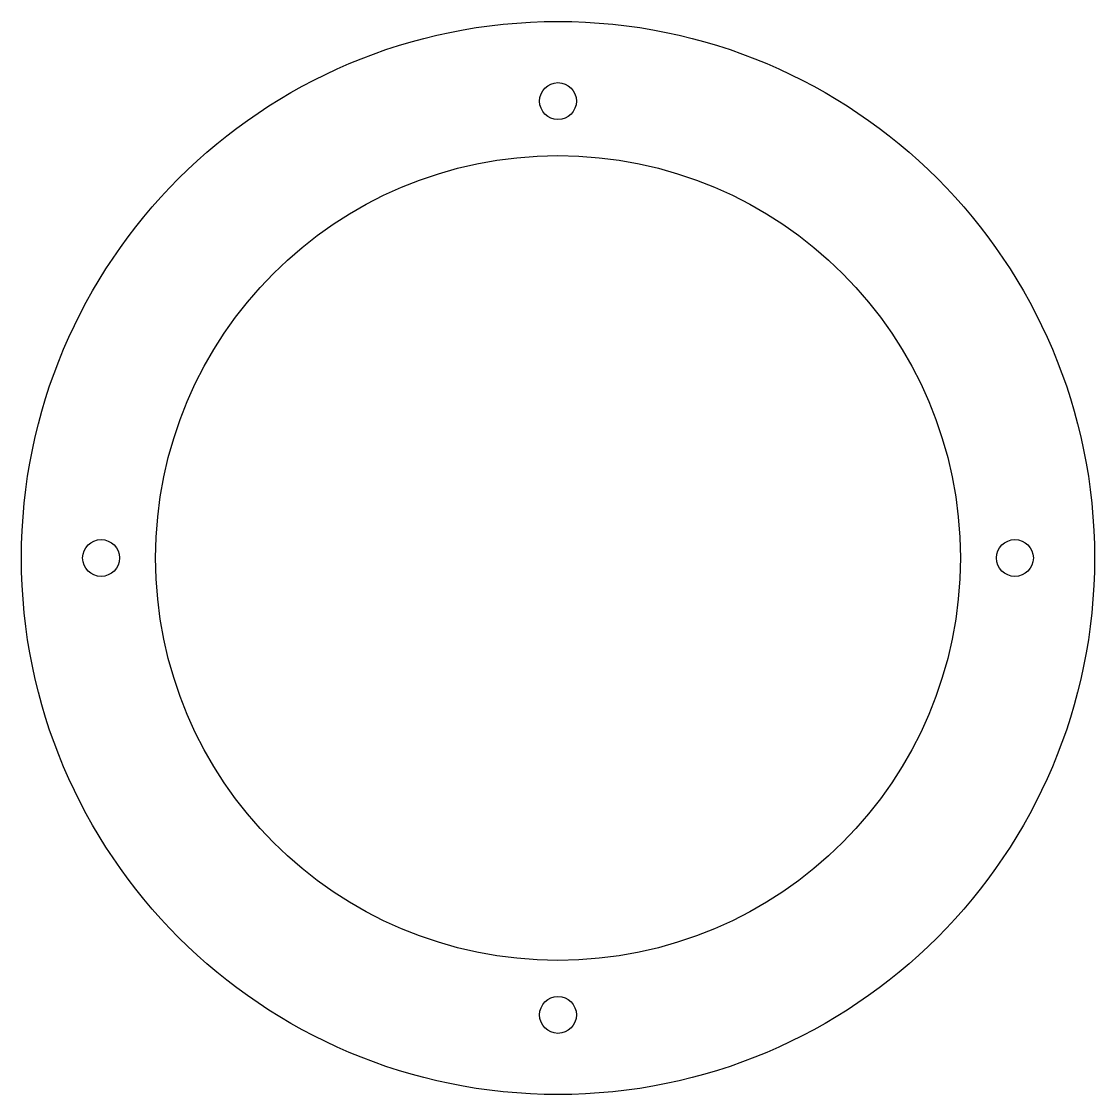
# Model space of a CAD drawing. Header units: millimetres. Extents: x -180 to -20, y 20 to 180.
import ezdxf

# ---------------------------------------------------------------- set-up
doc = ezdxf.new("R2010")
doc.units = ezdxf.units.MM

msp = doc.modelspace()

# ---------------------------------------------------------------- linework, layer by layer
at = {"color": 7, "linetype": 'Continuous', "lineweight": 25}
for centre, radius in [((-100, 100), 80), ((-100, 168.13), 2.75), ((-100, 100), 60), ((-168.13, 100), 2.75), ((-31.87, 100), 2.75), ((-100, 31.87), 2.75)]:
    msp.add_circle(centre, radius, dxfattribs=at)

doc.saveas('drawing.dxf')
